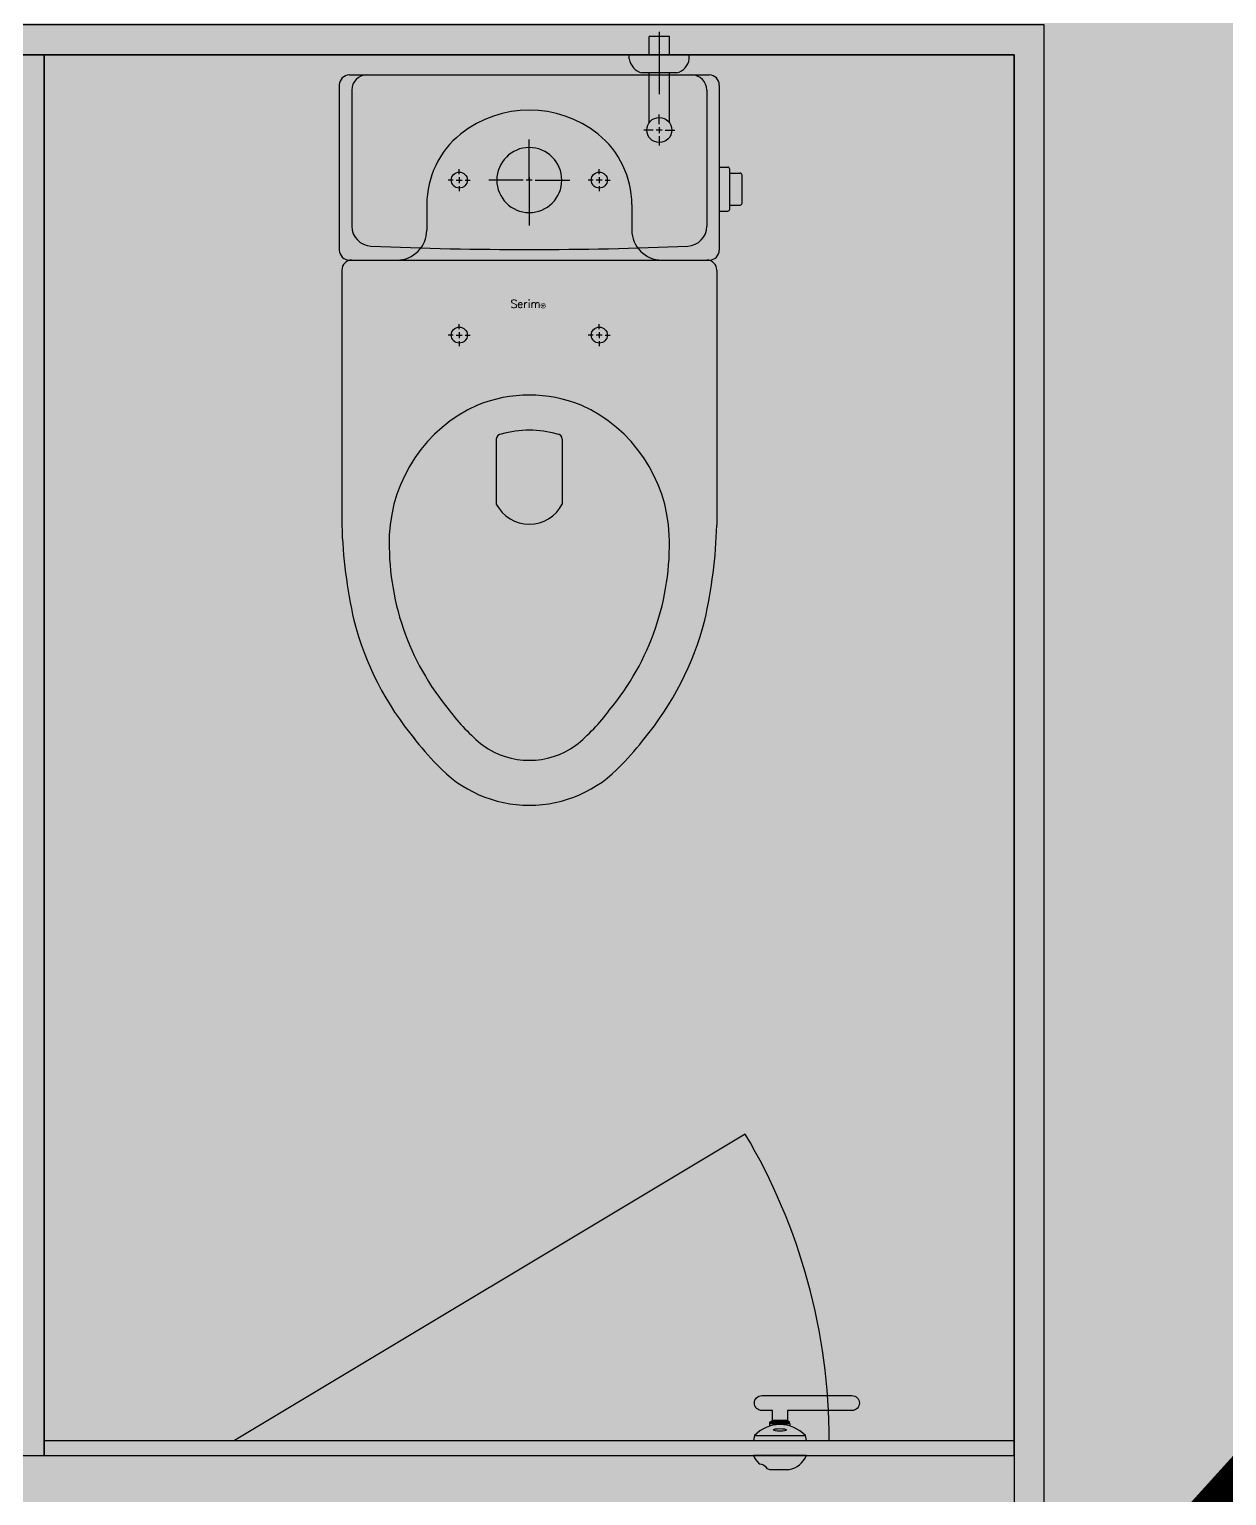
# Model space of a CAD drawing. Header units: millimetres. Extents: x 13515 to 183937, y -33900 to -660.
# Drawn here: x 121771.69 to 121790.43, y -19384.69 to -19361.75 of the extents above; entities that cross this region are included whole.
import ezdxf

# ---------------------------------------------------------------- set-up
doc = ezdxf.new("R2010")
doc.units = ezdxf.units.MM
doc.header["$LTSCALE"] = 100
doc.header["$MEASUREMENT"] = 0
doc.linetypes.add('HIDDEN', pattern=[2, 1, -1])
doc.layers.get('0').update_dxf_attribs({"linetype": 'CONTINUOUS'})
for name, color, linetype in [('254', 254, 'CONTINUOUS'), ('ELE9', 9, 'CONTINUOUS'), ('LED', 7, 'CONTINUOUS'), ('TOI', 12, 'CONTINUOUS')]:
    doc.layers.add(name, color=color, linetype=linetype)
doc.styles.add('DIM', font='txt.shx', dxfattribs={"height": 30})

# ---------------------------------------------------------------- blocks, each defined once
blk = doc.blocks.new('A$C3F015CE3')
at = {"layer": 'TOI'}
for p, q in [((354.7514891564497, 749.9977809516713), (354.7514891564497, 768.6095262123273)), ((375.2514891564497, 768.6095262123273), (354.7514891564497, 768.6095262123273)), ((365.0014891564497, 773.2045302679762), (365.0014891564497, 710.8815278327093)), ((375.2514891564497, 749.9977809516713), (375.2514891564497, 768.6095262123273)), ((335.0014891564497, 745.9977809516713), (335.0014891564497, 749.9977809516713)), ((395.0014891564497, 745.9977809516713), (395.0014891564497, 749.9977809516713)), ((45.00148915644968, 719.9977809516713), (45.00148915644968, 554.9977809516713)), ((55.00148915644968, 729.9977809516713), (415.0014891564497, 729.9977809516713)), ((382.6148810252198, 731.9977809516713), (347.3880972914049, 731.9977809516713)), ((354.7514891564497, 682.9938737479969), (354.7514891564497, 731.9977809516713)), ((375.2514891564497, 682.9938737479969), (375.2514891564497, 731.9977809516713)), ((425.0014891564497, 719.9977809516713), (425.0014891564497, 554.9977809516713)), ((57.50148915644968, 714.9977809516713), (57.50148915644968, 578.9687360217794)), ((412.5014891564497, 714.9977809516713), (412.5014891564497, 578.9687360217794)), ((365.0014891564497, 680.9977809516712), (365.0014891564497, 690.4977809516713)), ((365.0014891564497, 680.9977809516712), (365.0014891564497, 690.4977809516713)), ((359.0014891564497, 674.9977809516712), (349.5014891564497, 674.9977809516712)), ((359.0014891564497, 674.9977809516712), (349.5014891564497, 674.9977809516712)), ((368.0014891564497, 674.9977809516712), (362.0014891564497, 674.9977809516712)), ((368.0014891564497, 674.9977809516712), (362.0014891564497, 674.9977809516712)), ((365.0014891564497, 677.9977809516712), (365.0014891564497, 671.9977809516712)), ((365.0014891564497, 677.9977809516712), (365.0014891564497, 671.9977809516712)), ((371.0014891564497, 674.9977809516712), (380.5014891564497, 674.9977809516712)), ((371.0014891564497, 674.9977809516712), (380.5014891564497, 674.9977809516712)), ((235.0014891564497, 630.9977809516712), (235.0014891564497, 665.4977809516712)), ((235.0014891564497, 625.9977809516712), (235.0014891564497, 660.4977809516712)), ((365.0014891564497, 668.9977809516712), (365.0014891564497, 659.4977809516712)), ((365.0014891564497, 668.9977809516712), (365.0014891564497, 659.4977809516712)), ((165.0014891564496, 630.9977809516712), (165.0014891564496, 635.9977809516712)), ((305.0014891564497, 630.9977809516712), (305.0014891564497, 635.9977809516712)), ((425.0014891564497, 637.9074443532154), (433.4625161341973, 637.9074443532154)), ((435.4625161341973, 595.9074443532154), (435.4625161341973, 635.9074443532153)), ((435.4625161341973, 631.9074443532153), (445.770401520247, 631.9074443532153)), ((159.0014891564497, 624.9977809516712), (154.0014891564497, 624.9977809516712)), ((162.0014891564497, 624.9977809516712), (168.0014891564496, 624.9977809516712)), ((165.0014891564496, 627.9977809516712), (165.0014891564496, 621.9977809516712)), ((165.0014891564496, 618.9977809516712), (165.0014891564496, 613.9977809516712)), ((171.0014891564497, 624.9977809516712), (176.0014891564497, 624.9977809516712)), ((229.0014891564497, 624.9977809516712), (194.5014891564497, 624.9977809516712)), ((238.0014891564497, 624.9977809516712), (232.0014891564497, 624.9977809516712)), ((235.0014891564497, 627.9977809516712), (235.0014891564497, 621.9977809516712)), ((235.0014891564497, 622.9977809516712), (235.0014891564497, 616.9977809516712)), ((235.0014891564497, 618.9977809516712), (235.0014891564497, 584.4977809516712)), ((241.0014891564497, 624.9977809516712), (275.5014891564497, 624.9977809516712)), ((299.0014891564497, 624.9977809516712), (294.0014891564497, 624.9977809516712)), ((308.0014891564497, 624.9977809516712), (302.0014891564497, 624.9977809516712)), ((305.0014891564497, 627.9977809516712), (305.0014891564497, 621.9977809516712)), ((305.0014891564497, 618.9977809516712), (305.0014891564497, 613.9977809516712)), ((311.0014891564497, 624.9977809516712), (316.0014891564497, 624.9977809516712)), ((447.7704015202471, 601.9074443532153), (447.7704015202471, 629.9074443532154)), ((235.0014891564497, 613.9977809516712), (235.0014891564497, 579.4977809516712)), ((132.5014891564497, 600.6102759456262), (132.5014891564497, 574.9977809516712)), ((337.5014891564497, 600.6102759456262), (337.5014891564497, 574.9977809516712)), ((425.0014891564497, 593.9074443532153), (433.4625161341973, 593.9074443532153)), ((435.4625161341973, 599.9074443532154), (445.770401520247, 599.9074443532154)), ((52.50148915644968, 544.9977809516712), (417.5014891564497, 544.9977809516712)), ((55.00148915644968, 544.9977809516712), (415.0014891564497, 544.9977809516712)), ((47.50148915644968, 534.9977809516713), (47.50148915644968, 279.9977809516713)), ((422.5014891564497, 534.9977809516713), (422.5014891564497, 279.9977809516713)), ((159.0014891564497, 469.9977809516712), (154.0014891564497, 469.9977809516712)), ((162.0014891564497, 469.9977809516712), (168.0014891564496, 469.9977809516712)), ((165.0014891564496, 475.9977809516713), (165.0014891564496, 480.9977809516713)), ((165.0014891564496, 472.9977809516713), (165.0014891564496, 466.9977809516713)), ((171.0014891564497, 469.9977809516712), (176.0014891564497, 469.9977809516712)), ((299.0014891564497, 469.9977809516712), (294.0014891564497, 469.9977809516712)), ((308.0014891564497, 469.9977809516712), (302.0014891564497, 469.9977809516712)), ((305.0014891564497, 475.9977809516713), (305.0014891564497, 480.9977809516713)), ((305.0014891564497, 472.9977809516713), (305.0014891564497, 466.9977809516713)), ((311.0014891564497, 469.9977809516712), (316.0014891564497, 469.9977809516712)), ((165.0014891564496, 463.9977809516713), (165.0014891564496, 458.9977809516713)), ((305.0014891564497, 463.9977809516713), (305.0014891564497, 458.9977809516713)), ((202.0014891564497, 366.0223156353458), (202.0014891564497, 301.0223156353459)), ((268.0014891564497, 366.0223156353458), (268.0014891564497, 301.0223156353459))]:
    blk.add_line(p, q, dxfattribs=at)
for centre, radius in [((365.0014891564497, 674.9977809516712), 12.5), ((165.0014891564496, 624.9977809516712), 8), ((305.0014891564497, 624.9977809516712), 8), ((165.0014891564496, 469.9977809516712), 8), ((305.0014891564497, 469.9977809516712), 8)]:
    blk.add_circle(centre, radius, dxfattribs=at)
for centre, radius, start, end in [((352.3832196607837, 748.8968276595697), 17.62183381863815, 189.4690304787022, 253.533056038093), ((377.619758655841, 748.8968276595697), 17.62183381863815, 286.4669439619071, 350.5309695212976), ((55.00148915644968, 719.9977809516713), 10, 90, 180), ((72.5014891564497, 714.9977809516713), 15, 90, 180), ((397.5014891564497, 714.9977809516713), 15, 0, 90), ((415.0014891564497, 719.9977809516713), 10, 0, 90), ((235.0014891564497, 584.9977809516712), 110, 51.31781264161522, 128.6821873583847), ((222.5014891564497, 600.6102759456262), 90, 128.6821873583847, 180), ((247.5014891564497, 600.6102759456262), 90, 0, 51.31781264161522), ((235.0014891564497, 624.9977809516712), 32.5, 90, 270), ((235.0014891564497, 624.9977809516712), 32.5, 270, 90), ((433.4625161341973, 635.9074443532153), 2, 0, 90), ((445.770401520247, 629.9074443532154), 2, 0, 90), ((445.770401520247, 601.9074443532153), 2, 270, 0), ((433.4625161341973, 595.9074443532154), 2, 270, 0), ((77.5014891564497, 578.9687360217794), 20, 180, 267.4985166796124), ((102.5014891564496, 574.9977809516712), 30, 270, 0), ((367.5014891564497, 574.9977809516712), 30, 180, 270), ((392.5014891564497, 578.9687360217794), 20, 272.5014833203876, 0), ((233.7514891564497, 4155.557325373403), 3600, 267.4985166796124, 270.0198944204664), ((236.2514891564497, 4155.557325373403), 3600, 269.9801055795337, 272.5014833203876), ((55.00148915644968, 554.9977809516713), 10, 180, 270), ((57.50148915644968, 534.9977809516713), 10, 90, 180), ((412.5014891564497, 534.9977809516713), 10, 0, 90), ((415.0014891564497, 554.9977809516713), 10, 270, 0), ((244.8530454836436, 263.3261193921789), 150, 114.3360172553198, 177.4507721100232), ((235.0014891564497, 269.9977809516713), 140, 68.21321062915123, 111.7867893708487), ((225.1499328367063, 263.3261193921789), 150, 2.54922788997678, 65.66398274468014), ((207.0014891564497, 366.0223156353458), 5, 90, 180), ((235.0014891564497, 274.405238843523), 100.5925421086185, 73.83820871092685, 106.1617912890731), ((263.0014891564497, 366.0223156353458), 5, 0, 90), ((235.0014891564497, 318.2473156331107), 37.22500000000017, 207.5631945752427, 332.4368054247573), ((547.2718943223007, 295.1484284913167), 500, 181.7364021174272, 192.7267302010877), ((-77.26891600567616, 295.1484284913167), 500, 347.2732697989122, 358.2635978825729), ((354.8561352431425, 261.3050881801173), 260, 178.0840483056947, 219.7652405354084), ((115.1468430734821, 261.3050881801173), 260, 320.2347594645917, 1.915951694305257), ((354.8561352431425, 261.3050881801173), 305, 194.4886309687568, 219.7652405354084), ((115.1468430734821, 261.3050881801173), 305, 320.2347594645917, 345.5113690312431), ((315.3874830841669, 214.4813905088231), 200, 216.6852019265159, 230.5715267365678), ((154.6154952324577, 214.4813905088231), 200, 309.4284732634323, 323.314798073484), ((315.3874830841669, 214.4813905088231), 245, 216.6852019265159, 225.2345284122738), ((235.0014891564497, 124.9977809516713), 80, 234.3409123136243, 305.6590876863757), ((154.6154952324577, 214.4813905088231), 245, 314.7654715877262, 323.314798073484), ((235.0014891564497, 124.9977809516713), 125, 222.5102273789687, 317.4897726210313)]:
    blk.add_arc(centre, radius, start, end, dxfattribs=at)
at = {"layer": 'TOI', "style": 'DIM'}
for s, height, p in [('S', 8, (216.2316228687414, 497.1991299716755)), ('erim', 8, (222.7046053275117, 497.1991299716755)), ('㉿', 4, (246.0110692061135, 497.1991299716755))]:
    blk.add_text(s, height=height, dxfattribs=at).set_placement(p)
blk = doc.blocks.new('FGHJ')
at = {"layer": 'ELE9'}
for p, q in [((37200055.0305952, 55792.57660668483), (37199544.20234278, 55486.33756224206)), ((37200149.7710143, 55516.33756224206), (37200097.14601432, 55516.33756224206)), ((37200097.14601432, 55516.33756224206), (37200097.14601432, 55506.33756223461)), ((37200097.14601432, 55506.33756223461), (37200099.64601432, 55504.83756223461)), ((37200099.64601432, 55504.83756223461), (37200079.6460143, 55504.83756223461)), ((37200099.64601432, 55503.33756223461), (37200099.64601432, 55500.88104913523)), ((37200064.14601432, 55491.33756223461), (37200115.14601432, 55491.33756223461))]:
    blk.add_line(p, q, dxfattribs=at)
at = {"layer": 'ELE9', "ltscale": 0.1}
for points in [[(37195449.06775966, 55446.33756218909), (37195449.06775966, 57091.3375621899), (37203644.06775966, 57091.3375621899), (37203644.06775966, 54531.3375621899), (37203454.06775966, 54531.3375621899), (37203454.06775966, 56901.3375621899), (37202094.06775966, 56901.3375621899), (37202094.06775966, 54721.3375621899), (37202654.06775966, 54721.3375621899), (37202654.06775966, 54531.3375621899), (37201904.06775966, 54531.3375621899), (37201904.06775966, 56901.3375621899), (37200544.06775966, 56901.3375621899), (37200544.06775966, 54721.3375621899), (37201104.06775966, 54721.3375621899), (37201104.06775966, 54531.3375621899), (37200544.06775966, 54531.3375621899), (37200544.06775966, 54326.3375621892), (37200354.06775966, 54326.3375621892), (37200354.06775966, 56901.3375621899), (37195639.06775966, 56901.3375621899), (37195639.06775966, 55446.33756218909), (37195449.06775966, 55446.33756218909)], [(37195570.06775966, 55416.33756218909), (37195669.06775966, 55416.33756218909), (37195669.06775966, 56871.3375621899), (37200324.06775966, 56871.3375621899), (37200324.06775966, 54326.3375621892)]]:
    blk.add_lwpolyline(points, dxfattribs=at)
at = {"layer": 'ELE9'}
for points in [[(37199324.06775966, 55471.33756225696), (37199354.06775965, 55471.33756225696), (37199354.06775965, 56871.33756225696), (37199324.06775966, 56871.33756225696)], [(37199354.06775965, 56871.33756224206), (37199354.06775965, 55486.33756224206), (37200324.06775966, 55486.3375621899), (37200324.06775966, 56871.3375621899)], [(37199354.06775965, 56871.33756224206), (37199354.06775965, 55471.33756223461), (37200324.06775966, 55471.3375621899), (37200324.06775966, 56871.3375621899)]]:
    blk.add_lwpolyline(points, close=True, dxfattribs=at)
blk.add_lwpolyline([(37200079.6460143, 55500.88104913523), (37200079.6460143, 55503.33756223461), (37200099.64601432, 55503.33756223461), (37200079.6460143, 55503.33756223461), (37200079.6460143, 55504.83756223461), (37200082.1460143, 55506.33756223461), (37200097.14601432, 55506.33756223461), (37200082.1460143, 55506.33756223461), (37200082.1460143, 55516.33756224206), (37200071.64601432, 55516.33756224206, -0.9999999999999998), (37200071.64601432, 55531.33756223461), (37200161.64601432, 55531.33756223461, -0.9999999999999998), (37200161.64601432, 55516.33756224206), (37200149.14601432, 55516.33756224206)], format="xyb", dxfattribs=at)
for points in [[(37200116.14601432, 55486.33756223461), (37200115.14601432, 55491.33756223461, 0.4313725490196005), (37200064.14601432, 55491.33756223461), (37200063.14601432, 55486.33756223461)], [(37200063.14601432, 55471.33756223461, 0.1064448704441002), (37200068.8639221, 55463.19082415244, -0.2961171457058216), (37200076.49059738, 55458.45486945054, 0.0430356459177163), (37200080.3960143, 55457.33756223461), (37200098.89601432, 55457.33756223461, 0.2495660521492891), (37200116.14601432, 55471.33756223461)]]:
    blk.add_lwpolyline(points, format="xyb", close=True, dxfattribs=at)
blk.add_arc((37199539.06775966, 55486.33756224206), 600, 0, 30.69037154783147, dxfattribs=at)
blk.add_ellipse((37200089.6460143, 55497.06721576443), major_axis=(6.499999999999997, -1.008249403062917e-11), ratio=0.1930084877308087, dxfattribs=at)
at = {"layer": 'ELE9', "ltscale": 0.1}
blk.add_blockref('A$C3F015CE3', (37199604.0662705, 56121.33978128573), dxfattribs=at)

msp = doc.modelspace()

# ---------------------------------------------------------------- hatches: boundary and pattern name
at = {"layer": '254', "ltscale": 10000}
h = msp.add_hatch(color=256, dxfattribs=at)
h.dxf.hatch_style = 1
edge = h.paths.add_edge_path()
edge.add_arc((121651.0301449897, -19301.91519588624), 40, 90, 180)
edge.add_line((121611.0301449897, -19301.91519588624), (121611.0301449897, -19360.25086901384))
edge.add_arc((121651.0301449897, -19360.25086901384), 40, 180, 270)
edge.add_line((121651.0301449897, -19400.25086901384), (121763.5855650241, -19400.25086901384))
edge.add_arc((121763.5855650241, -19360.25086901384), 40, 270, 360)
edge.add_line((121803.5855650241, -19360.25086901384), (121803.5855650241, -19301.91519588624))
edge.add_arc((121763.5855650241, -19301.91519588624), 40, 0, 90)
edge.add_line((121763.5855650241, -19261.91519588624), (121651.0301449897, -19261.91519588624))

# ---------------------------------------------------------------- next in the draw order: block references
at = {"xscale": 0.01565102769230769, "yscale": 0.01565102769230769, "zscale": 0.01565102769230769}
msp.add_blockref('FGHJ', (-460436.1937410746, -20252.24237189475), dxfattribs=at)

# ---------------------------------------------------------------- next in the draw order: linework, layer by layer
at = {"layer": 'LED', "color": 6, "linetype": 'HIDDEN', "ltscale": 0.3, "const_width": 7.999999999999995}
msp.add_lwpolyline([(121651.0301449897, -19261.91519588624, 0.414213562373095), (121611.0301449897, -19301.91519588624), (121611.0301449897, -19360.25086901384, 0.414213562373095), (121651.0301449897, -19400.25086901384), (121763.5855650241, -19400.25086901384, 0.414213562373095), (121803.5855650241, -19360.25086901384), (121803.5855650241, -19301.91519588624, 0.414213562373095), (121763.5855650241, -19261.91519588624)], format="xyb", close=True, dxfattribs=at)

doc.saveas('drawing.dxf')
